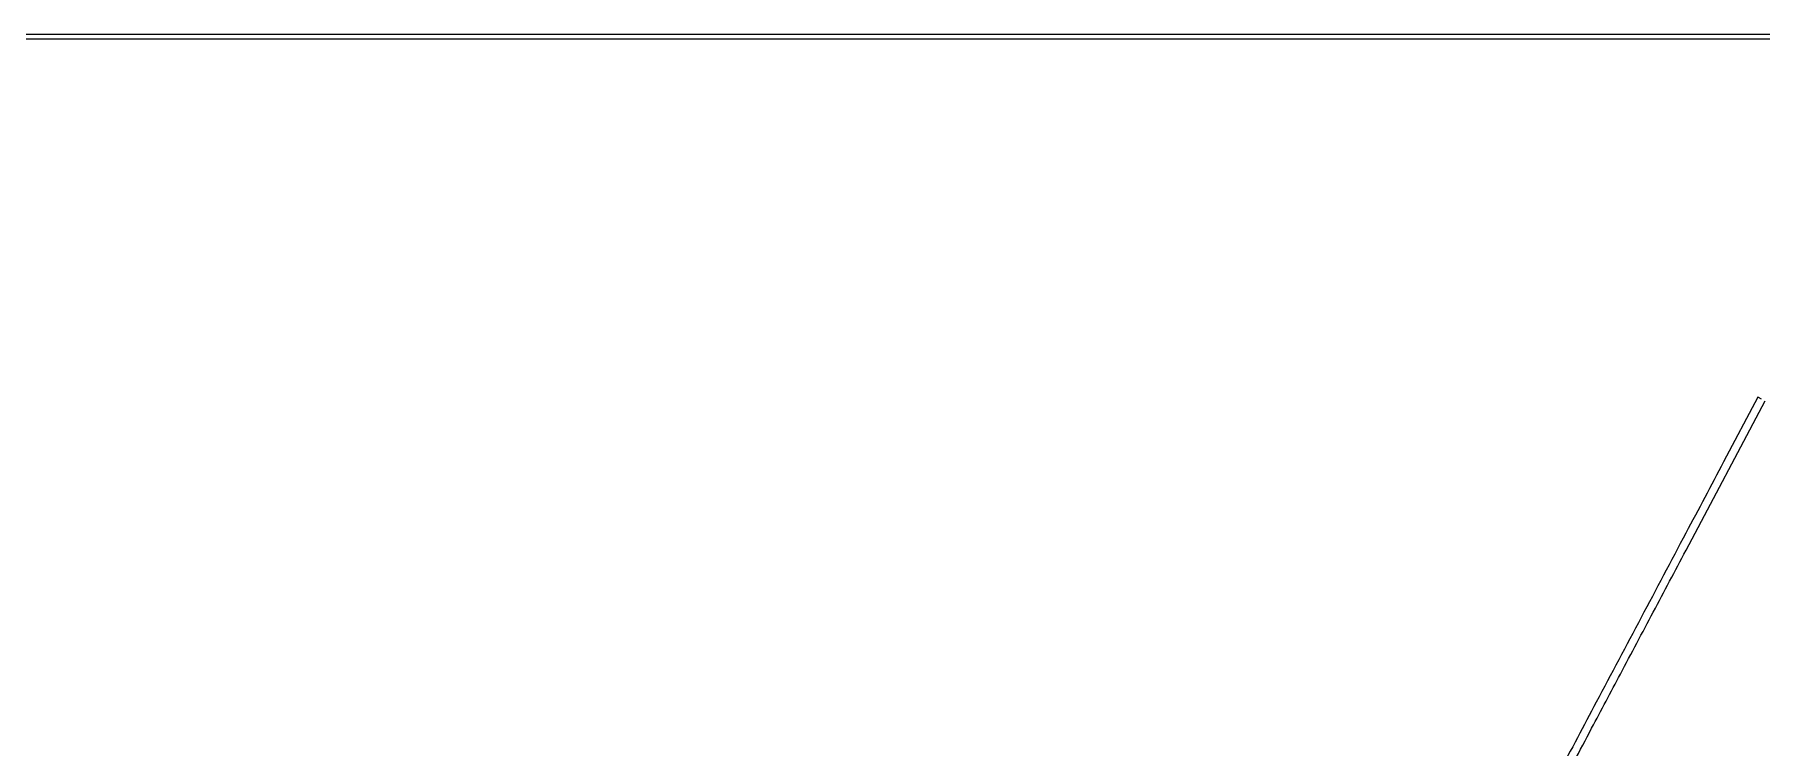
# Model space of a CAD drawing. Extents: x 0 to 7087, y 0 to 4724.
# Drawn here: x 1379 to 3888, y 3688 to 4724 of the extents above; entities that cross this region are included whole.
import ezdxf

# ---------------------------------------------------------------- set-up
doc = ezdxf.new("R2010")
doc.units = 0

msp = doc.modelspace()

# ---------------------------------------------------------------- linework, layer by layer
for points in [[(1293.492648, 3122.898616, -0.000001), (1813.67451, 3204.303477, -0.022438), (1818.5, 3204.838211, -0.754331), (1818.552835, 3204.690615, -0.017362), (1817.590625, 3204.050119, -0.012894), (1816.042809, 3203.149883, -0.006068), (1814, 3202.063238, -0.007019), (1809.606217, 3199.871571, -0.000019), (1750.092351, 3171.224375, -0.000118), (1682.894469, 3138.901257, -0.000074), (1604.165449, 3101.068753), (1399.830898, 3002.914831), (1224.165449, 3013.975075, -0.000031), (1154.660747, 3018.355539, -0.00004)], [(6679.454404, 791.75405, 0.000001), (6397.472142, 1046.787835, 0.000001), (6069.5, 1343.414553, -0.000021)], [(5468.71875, 1886.879035, -0.000001), (5219.850244, 2112.065315, -0.01151)], [(5252.276589, 2097.990111, 0.000002), (5820.76871, 1796.93329)], [(4651.653342, 1425.1125, -0.000001), (4539.128075, 1632.810979, -0.043589)], [(5548.424573, 2408.704966, -0.000001), (5727.394647, 2299.842302, -0.000133)], [(5306.980115, 216.220109, 0.000001), (5194.709925, 423.334713, 0.000017)], [(5733.561876, 2304.782547, -0.000001), (5555.403848, 2413.623819, -0.353388)], [(5373.759285, 2042.672399, -0.000001), (5195.709751, 2137.200618, -0.192573)], [(5555.34416, 980.541909, -0.000001), (5678.911179, 867.897119, -0.000083)], [(3615.925633, 3667.053647, -0.000002), (3641.728749, 3715.748958, -0.000001), (3683.548406, 3794.66941, -0.000001), (3731.295565, 3884.775511, -0.000001), (3778.830453, 3974.480516), (3893.809256, 4191.461032)], [(1840.425828, 3215.248007, -0.000001), (1750.933564, 3201.206536, -0.000135)], [(4749.665349, 793.063305, 0.000001), (4721.748575, 903.856146, 0.007095)], [(4570.12107, 1505.740836, -0.000001), (4545.158775, 1605.268138, -0.26365)], [(4912.327304, 147.416691, -0.000001), (4884.371973, 258.307726, -0.000042)], [(2454.393481, 3501.026403, 0.000001), (2517.540201, 3531.39011, 0.062771)], [(5195.527972, 2138.637991, -0.000003), (5370.619532, 2273.225485, -0.00001), (5544.780584, 2407.090447, -0.077987)], [(3888.744859, 4194.230516, 0.001317), (3886.791169, 4195.292222, 0.002114), (3885.118373, 4196.186464, 0.000375), (3883.637296, 4196.968765, 0.121899), (3883.511081, 4197, 0.277593), (3883.408538, 4196.938316), (3833.541897, 4102.926562, 0.000065), (3778.724967, 3999.549892, 0.000039), (3713.641076, 3876.75, -0.000034), (3648.504441, 3753.847778, -0.000056), (3593.512849, 3650.132812, -0.000002), (3543.723597, 3556.255828, -0.018461)], [(5982.658973, 2709.702957, -0.000002), (6088.233851, 2670.531374, -0.000202)], [(6450.22633, 2376, -0.000003), (6305.76258, 2478.782248, -0.000005), (6175.84193, 2571.220518, -0.000003), (6066.608729, 2648.942153, -0.000054)], [(5413.830573, 1926.909787, 0.000017), (6158.626144, 1253.456846)], [(2087.308865, 3324.525265, -0.000002), (2150.352133, 3354.892074, -0.000188)], [(6711.845562, 3203.125316, -0.000005), (6530, 3197.515082, 0.000023)], [(6519.576902, 2970.695787, 0.000005), (6714.675247, 2962.081574, 0.102992)], [(2510.846271, 3352.20417, -0.000001), (2507.660792, 3319.483316, -0.120384)], [(1855.853411, 3386.98061, -0.000004), (1741.150748, 3416.605863, -0.00028)], [(6395.801089, 1900.967422, 0.000006), (6162.72301, 2042.995235, -0.000108)], [(4545.463117, 1605.546108, -0.000002), (4590.813587, 1522.171778, -0.000208)], [(6342.5, 2583.481484, -0.00001), (6049.295709, 2692.671082, -0.000553)], [(2529.310235, 3542.501859, 0.000002), (2526.118043, 3509.785496, 0.000162)], [(2507.482905, 3319.252036, -0.000002), (2469.580885, 3313.292048, -0.000177)], [(2073.118164, 3328.258049, -0.000011), (1969.384415, 3356.092479, -0.000007), (1865.341002, 3384.014143, -0.097573)], [(2629.443404, 3487.452118, 0.000003), (2660.95204, 3470.765601, 0.000119)], [(2513.916109, 3537.817059, 0.000008), (2449.780288, 3507.154402, 0.000287)], [(1856.099931, 3377.777511, -0.00001), (1848.620704, 3296.98055, -0.000012), (1841.145618, 3216.268141, -0.17501)], [(2862.62956, 3379.23839, -0.000009), (2865.210905, 3436.952297, -0.000538)], [(1816.972288, 3388.78515, -0.000006), (1855.509915, 3378.680482, -0.132601)], [(1400.68837, 3146.477403, 0.000017), (1247.525983, 3122.560628, 0.000018), (1099.846625, 3099.489423, 0.000036)], [(490, 2773.525578, 0.000008), (594.89291, 2775.591646, 0.000022)], [(2140.297734, 3358.834864, -0.000014), (2076.187389, 3328.239657, -0.1129)], [(2532.908206, 3507.795296, 0.000012), (2535.951372, 3539.502509, 0.023919)]]:
    msp.add_lwpolyline(points, format="xyb")
for points in [[(0, 2362), (0, 0), (3543.5, 0), (7087, 0), (7087, 2362), (7087, 4724), (3543.5, 4724), (0, 4724)], [(7081, 2362), (7081, 6), (3543.5, 6), (6, 6), (6, 2362), (6, 4718), (3543.5, 4718), (7081, 4718)]]:
    msp.add_lwpolyline(points, close=True)

doc.saveas('drawing.dxf')
